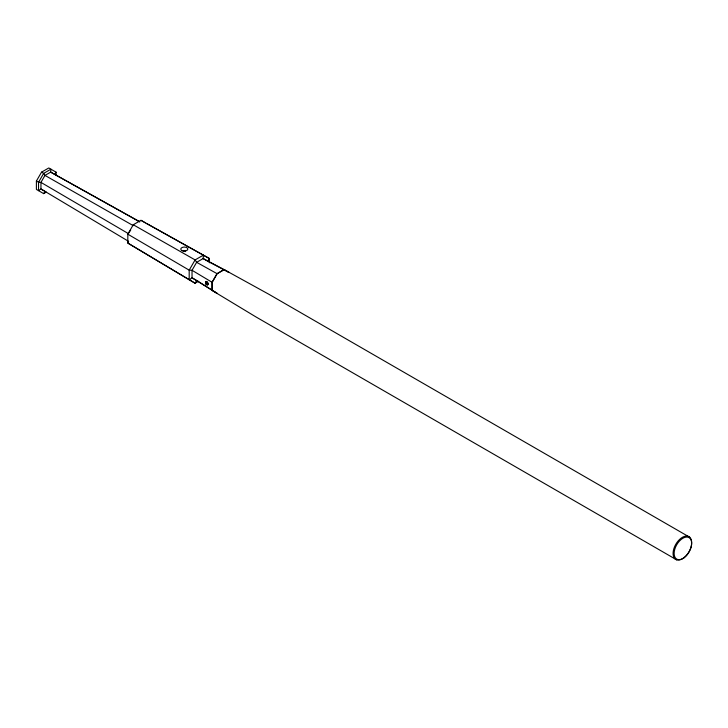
<?xml version="1.0" encoding="UTF-8"?>
<svg xmlns="http://www.w3.org/2000/svg" width="728" height="728" viewBox="0 0 728 728"><rect width="100%" height="100%" fill="white"/><g stroke="black" fill="none" stroke-linecap="round" stroke-linejoin="round"><path stroke-width="1.09" d="M217.153 293.366L192.028 277.805L189.189 279.816L189.189 270.161L195.104 259.914L203.467 255.082L203.148 258.558L196.633 262.317L192.028 270.288L192.028 277.805L196.633 280.462L195.104 283.238L127.819 243.07L127.819 234.179L133.26 224.752L140.959 220.311L209.382 258.504L209.382 262.79M56.065 175.293L56.065 172.154L48.803 167.959L41.532 172.154L36.4 181.044L36.4 189.435L43.662 193.63L44.972 191.3L40.95 188.98L40.95 182.391L44.972 175.412L50.678 172.127L50.924 169.187L43.662 173.382L38.529 182.273L38.529 190.663L40.95 188.98L128.61 241.368L127.819 243.07L195.104 283.238L198.453 281.299M212.039 290.408L212.039 282.273L192.028 270.288L189.189 270.161L127.819 234.179L130.685 230.148M212.039 282.273L217.026 273.646L224.069 269.578L229.184 272.536M139.876 221.84L50.678 172.127L54.709 174.447L56.065 172.154M224.069 269.578L203.148 258.558L207.744 261.216L209.382 258.504L146.401 223.451M43.662 193.63L46.383 192.056M207.744 261.216L229.047 272.454M54.709 174.447L139.612 221.785M217.026 273.646L196.633 262.317L195.104 259.914L133.26 224.752L133.279 225.653L44.972 175.412L43.662 173.382L41.532 172.154M140.959 220.311L145.491 222.932M689.753 537.273A13.149 7.589 -60 0 0 673.782 548.921A13.149 7.589 -60 0 0 683.592 558.012A13.149 7.589 -60 0 0 689.753 537.273L268.86 294.267L224.206 269.66L217.153 273.728L212.176 282.355L212.176 290.49L255.819 316.853L676.712 559.859M36.4 181.044L38.529 182.273L40.95 182.391L128.61 233.743M196.633 280.462L217.026 293.284M206.252 284.111A1.884 1.046 61.5 0 1 206.161 281.463A1.884 1.046 61.5 0 1 208.162 283.692A1.884 1.046 61.5 0 1 206.561 284.457M183.347 251.597A1.074 0.619 0 0 1 184.275 250.669A1.074 0.619 0 0 1 185.203 251.597M207.325 282.428L207.034 282.118A1.693 0.974 60 0 0 205.542 282.464A1.693 0.974 60 0 0 206.834 284.712A1.693 0.974 60 0 0 207.88 283.583L207.325 282.428M205.533 282.892A1.319 0.755 60 0 0 206.925 284.63A1.319 0.755 60 0 0 206.925 282.764A1.319 0.755 60 0 0 205.533 282.892M684.047 557.748A12.403 7.162 -60 0 0 689.862 538.192A12.403 7.162 -60 0 0 674.801 549.176A12.403 7.162 -60 0 0 684.047 557.748M181.836 250.514A3.513 2.002 -0.6 0 0 187.706 249.558A3.513 2.002 -0.6 0 0 183.374 247.147A3.513 2.002 -0.6 0 0 181.836 250.514"/></g></svg>
